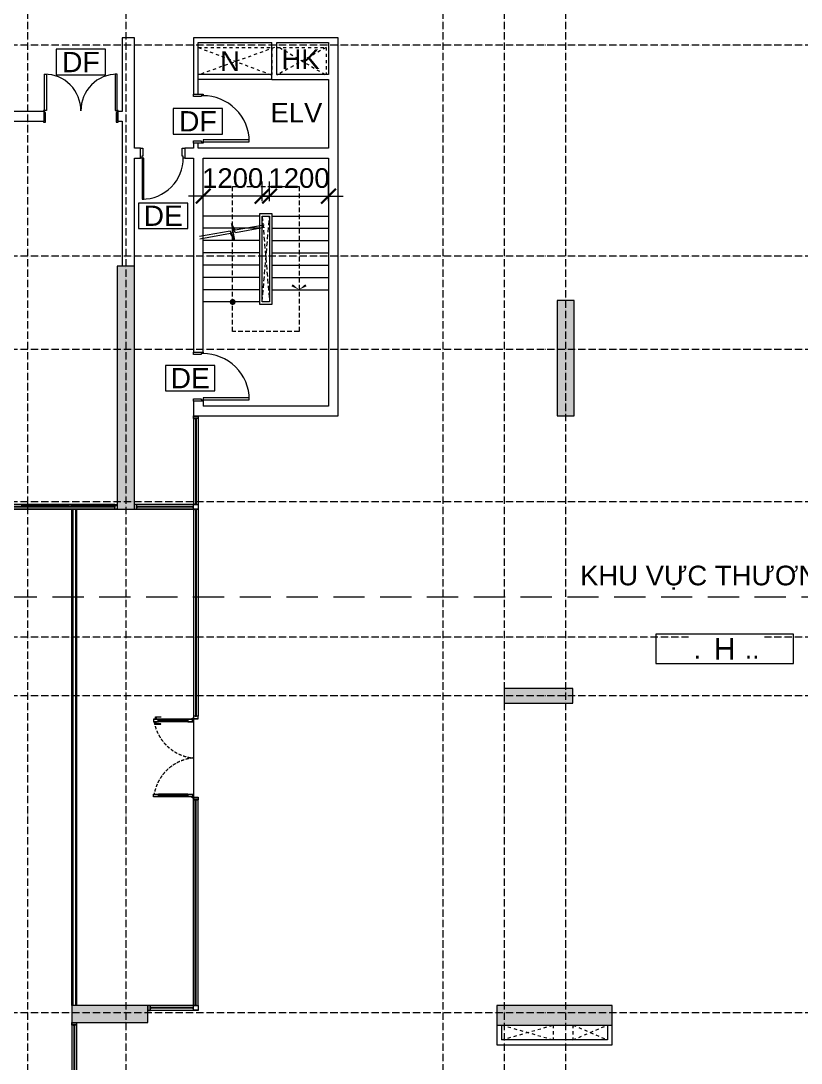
# Model space of a CAD drawing. Header units: millimetres. Extents: x -20211 to 105142, y -25405 to 48204.
# Drawn here: x -634 to 15244, y 10425 to 31643 of the extents above; entities that cross this region are included whole.
import ezdxf
from ezdxf.enums import TextEntityAlignment as Align

# ---------------------------------------------------------------- set-up
doc = ezdxf.new("R2010")
doc.units = ezdxf.units.MM
for name, pattern in [('Dash', [6.35, 3.175, -3.175]), ('Grid Line', [4.2, 3, -0.6, 0, -0.6]), ('HIDDEN2', [4.7625, 3.175, -1.5875]), ('HIDDENX2', [0.75, 0.5, -0.25])]:
    doc.linetypes.add(name, pattern=pattern)
doc.layers.get('Defpoints').update_dxf_attribs({"color": 230})
for name, color, linetype, lineweight in [('A-DETL-GENF-HDLN', 161, 'Dash', 5), ('CHU', 181, 'Continuous', 5), ('CUA', 31, 'Continuous', 9), ('DIM', 1, 'Continuous', 5), ('HATCH-1', 8, 'Continuous', 5), ('KI-HIEU-1', 151, 'Continuous', 9), ('KINH', 152, 'Continuous', 5), ('NET THAY 1', 41, 'Continuous', 5), ('NET-CAT', 3, 'Continuous', 15), ('NET-THAY', 2, 'Continuous', 9), ('NET-THAY-2', 55, 'Continuous', 13), ('TRUC', 225, 'Continuous', 5), ('X-COT HAM$0$LC.HA', 8, 'Continuous', 9), ('Y-GHI CHU PCCC$0$Z-CT1-GHI CHU TT$0$KI-HIEU', 6, 'Continuous', 13)]:
    doc.layers.add(name, color=color, linetype=linetype, lineweight=lineweight)
doc.styles.add('Arial', font='arial_0.ttf', dxfattribs={"height": 476.25})
doc.styles.add('Arial_3', font='arial_0.ttf', dxfattribs={"height": 400})
doc.styles.add('TA1', font='arial_0.ttf')
doc.styles.add('Y-GHI CHU PCCC$0$Arial', font='arial_0.ttf')
doc.dimstyles.new('D_200_KTx2', dxfattribs={"dimtxt": 400, "dimasz": 300, "dimexe": 300, "dimexo": 300, "dimgap": 160, "dimtad": 1, "dimdec": 0, "dimzin": 9, "dimtxsty": 'TA1', "dimblk": 'ARCHTICK', "dimcen": 1, "dimdle": 300, "dimclrd": 256, "dimclre": 256, "dimclrt": 7, "dimadec": 0, "dimazin": 0, "dimtfac": 1, "dimtdec": 0, "dimtix": 1, "dimtmove": 1, "dimatfit": 3, "dimldrblk": 'ARCHTICK', "dimfxl": 0, "dimtolj": 1, "dimtzin": 0, "dimlwd": -1, "dimlwe": -1, "dimarcsym": 0})

# ---------------------------------------------------------------- blocks, each defined once
blk = doc.blocks.new('CUA 2 CANH MO KHUNG NHOM - 1 - Type 1500-1271819-MẶT BẰNG TẦNG 2')
at = {"layer": 'CUA'}
for p, q in [((-638, 861), (-598, 861)), ((-638, 122), (-638, 861)), ((-598, 861), (-598, 122)), ((800, 861), (800, 122)), ((840, 861), (800, 861)), ((840, 122), (840, 861)), ((-598, 122), (-638, 122)), ((800, 122), (840, 122))]:
    blk.add_line(p, q, dxfattribs=at)
at = {"layer": 'CUA', "lineweight": 5}
for p, q in [((-639, 122), (-659, 122)), ((-659, 122), (-659, 102)), ((-659, 102), (-649, 102)), ((-649, 102), (-649, -98)), ((-639, 81), (-639, 122)), ((-619, 81), (-639, 81)), ((-619, -118), (-619, 81)), ((841, 81), (821, 81)), ((821, 81), (821, -118)), ((861, 122), (841, 122)), ((841, 122), (841, 81)), ((851, -98), (851, 102)), ((851, 102), (861, 102)), ((861, 102), (861, 122)), ((-649, -98), (-659, -98)), ((-659, -98), (-659, -118)), ((-659, -118), (-619, -118)), ((821, -118), (861, -118)), ((861, -98), (851, -98)), ((861, -118), (861, -98))]:
    blk.add_line(p, q, dxfattribs=at)
for centre, start, end in [((-638, 122), 359.5, 90), ((840, 122), 90, 180.5)]:
    blk.add_arc(centre, 738, start, end, dxfattribs=at)
blk = doc.blocks.new('System Panel - Glazed-V15-MẶT BẰNG TẦNG 2')
at = {"layer": 'KINH', "lineweight": 9}
for p, q in [((485, 6), (-460, 6)), ((485, -6), (485, 6)), ((-460, -6), (485, -6))]:
    blk.add_line(p, q, dxfattribs=at)
blk = doc.blocks.new('System Panel - Glazed-V10-MẶT BẰNG TẦNG 2')
at = {"layer": 'KINH', "lineweight": 9}
for p, q in [((485, 6), (-485, 6)), ((-485, 6), (-485, -6)), ((485, -6), (485, 6)), ((-485, -6), (485, -6))]:
    blk.add_line(p, q, dxfattribs=at)
blk = doc.blocks.new('*U86')
at = {"color": 7, "ltscale": 30, "true_color": 0xffffff, "insert": (520, 350), "char_height": 200, "attachment_point": 5, "bg_fill": 3, "box_fill_scale": 1.25, "bg_fill_color": 256, "bg_fill_true_color": 13158600, "bg_fill_transparency": 0}
blk.add_mtext('\\A1;.      ..', dxfattribs=at)
blk.add_lwpolyline([(-200, 200), (1200, 200), (1200, 500), (-200, 500)], close=True)
at = {"color": 7, "style": 'Arial'}
blk.add_attdef('±0.000', text='', height=220, dxfattribs=at).set_placement((500, 350), align=Align.MIDDLE)
blk = doc.blocks.new('_ARCHTICK')
at = {"color": 0, "linetype": 'ByBlock', "const_width": 0.15}
blk.add_lwpolyline([(-0.5, -0.5), (0.5, 0.5)], dxfattribs=at)
blk = doc.blocks.new('*D91')
at = {"layer": 'Defpoints', "color": 0, "transparency": 16777216}
for p in [(3076, 28075), (3076, 27670), (4276, 27670)]:
    blk.add_point(p, dxfattribs=at)
at = {"layer": 'DIM', "transparency": 16777216}
for p, q in [((3076, 27970), (3076, 28375)), ((4276, 27970), (4276, 28375)), ((3076, 28075), (2776, 28075)), ((4276, 28075), (3076, 28075)), ((4276, 28075), (4576, 28075))]:
    blk.add_line(p, q, dxfattribs=at)
at = {"layer": 'DIM', "transparency": 16777216, "xscale": 300, "yscale": 300, "zscale": 300}
blk.add_blockref('_ARCHTICK', (3076, 28075), dxfattribs=at)
at = {"layer": 'DIM', "transparency": 16777216, "xscale": 300, "yscale": 300, "zscale": 300, "rotation": 180}
blk.add_blockref('_ARCHTICK', (4276, 28075), dxfattribs=at)
at = {"layer": 'DIM', "color": 7, "transparency": 16777216, "insert": (3676, 28440), "char_height": 400, "attachment_point": 5, "style": 'TA1'}
blk.add_mtext('\\A1;1200', dxfattribs=at)
blk = doc.blocks.new('*D92')
at = {"layer": 'Defpoints', "color": 0, "transparency": 16777216}
for p in [(5626, 28075), (4426, 27670), (5626, 27670)]:
    blk.add_point(p, dxfattribs=at)
at = {"layer": 'DIM', "transparency": 16777216}
for p, q in [((4426, 27970), (4426, 28375)), ((5626, 27970), (5626, 28375)), ((4426, 28075), (4126, 28075)), ((4426, 28075), (5626, 28075)), ((5626, 28075), (5926, 28075))]:
    blk.add_line(p, q, dxfattribs=at)
at = {"layer": 'DIM', "transparency": 16777216, "xscale": 300, "yscale": 300, "zscale": 300}
blk.add_blockref('_ARCHTICK', (4426, 28075), dxfattribs=at)
at = {"layer": 'DIM', "transparency": 16777216, "xscale": 300, "yscale": 300, "zscale": 300, "rotation": 180}
blk.add_blockref('_ARCHTICK', (5626, 28075), dxfattribs=at)
at = {"layer": 'DIM', "color": 7, "transparency": 16777216, "insert": (5026, 28440), "char_height": 400, "attachment_point": 5, "style": 'TA1'}
blk.add_mtext('\\A1;1200', dxfattribs=at)
blk = doc.blocks.new('CUA 1 CANH MO - 2 - Type 1-1152486-MẶT BẰNG TẦNG 2')
at = {"layer": 'CUA', "lineweight": 5}
for p, q in [((-349, -102), (-349, 98)), ((-349, 98), (-299, 98)), ((-299, 98), (-299, -61)), ((501, 98), (551, 98)), ((501, -61), (501, 98)), ((551, 98), (551, -102)), ((-319, -102), (-349, -102)), ((-319, -61), (-319, -102)), ((-299, -61), (-319, -61)), ((521, -61), (501, -61)), ((521, -102), (521, -61)), ((551, -102), (521, -102))]:
    blk.add_line(p, q, dxfattribs=at)
at = {"layer": 'CUA'}
for p, q in [((-278, -102), (-318, -102)), ((-318, -102), (-318, -940)), ((-278, -940), (-278, -102)), ((-318, -940), (-278, -940))]:
    blk.add_line(p, q, dxfattribs=at)
at = {"layer": 'CUA', "lineweight": 5}
blk.add_arc((-318, -102), 838, 270, 0.5, dxfattribs=at)
blk = doc.blocks.new('CUA 1 CANH MO - 2 - Type 1000-1152409-MẶT BẰNG TẦNG 2')
at = {"layer": 'CUA', "lineweight": 5}
for p, q in [((-399, -102), (-399, 98)), ((-399, 98), (-349, 98)), ((-349, 98), (-349, -61)), ((551, 98), (601, 98)), ((551, -61), (551, 98)), ((601, 98), (601, -102)), ((-369, -102), (-399, -102)), ((-369, -61), (-369, -102)), ((-349, -61), (-369, -61)), ((571, -61), (551, -61)), ((571, -102), (571, -61)), ((601, -102), (571, -102))]:
    blk.add_line(p, q, dxfattribs=at)
at = {"layer": 'CUA'}
for p, q in [((-328, -102), (-368, -102)), ((-368, -102), (-368, -1040)), ((-328, -1040), (-328, -102)), ((-368, -1040), (-328, -1040))]:
    blk.add_line(p, q, dxfattribs=at)
at = {"layer": 'CUA', "lineweight": 5}
blk.add_arc((-368, -102), 938, 270, 0.5, dxfattribs=at)
blk = doc.blocks.new('*U88')
for points in [[(-648, 50), (-50, 50), (0, -100), (0, 200), (50, 50), (685, 50)], [(-648, 0), (-50, 0), (0, -150), (0, 150), (50, 0), (685, 0)]]:
    blk.add_lwpolyline(points)
blk = doc.blocks.new('ALC1807-ASCENT PLAZA-KET CAU_rvt-1-MẶT BẰNG TẦNG 1')
at = {"layer": 'X-COT HAM$0$LC.HA'}
h = blk.add_hatch(color=256, dxfattribs=at)
h.dxf.hatch_style = 1
h.paths.add_polyline_path([(1326, 21700), (1676, 21700), (1676, 26650), (1326, 26650)])
h = blk.add_hatch(color=256, dxfattribs=at)
h.dxf.hatch_style = 1
h.paths.add_polyline_path([(10626, 25950), (10276, 25950), (10276, 23600), (10626, 23600)])
h = blk.add_hatch(color=256, dxfattribs=at)
h.dxf.hatch_style = 1
h.paths.add_polyline_path([(10601, 17750), (10601, 18050), (9201, 18050), (9201, 17750)])
h = blk.add_hatch(color=256, dxfattribs=at)
h.dxf.hatch_style = 1
h.paths.add_polyline_path([(1951, 11250), (1951, 11600), (401, 11600), (401, 11250)])
h = blk.add_hatch(color=256, dxfattribs=at)
h.dxf.hatch_style = 1
h.paths.add_polyline_path([(9051, 11600), (9051, 11200), (11401, 11200), (11401, 11600)])
at = {"ltscale": 1000}
for points in [[(1326, 21700), (1676, 21700), (1676, 26650), (1326, 26650)], [(10601, 17750), (10601, 18050), (9201, 18050), (9201, 17750)], [(1951, 11250), (1951, 11600), (401, 11600), (401, 11250)], [(9051, 11600), (9051, 11200), (11401, 11200), (11401, 11600)]]:
    blk.add_lwpolyline(points, close=True, dxfattribs=at)
at = {"ltscale": 1000, "elevation": 0}
blk.add_lwpolyline([(10626, 25950), (10276, 25950), (10276, 23600), (10626, 23600)], close=True, dxfattribs=at)
blk = doc.blocks.new('*U152')
for p, q in [((4700, 100, 0), (50, 100, 0)), ((4700, 0, 0), (50, 0, 0)), ((4687, 58, 0), (63, 58, 0)), ((4687, 42, 0), (63, 42, 0))]:
    blk.add_line(p, q)
at = {"ltscale": 100}
for p, q in [((50, 61, 0), (50, 39, 0)), ((50, 61, 0), (50, 39, 0)), ((4700, 61, 0), (4700, 39, 0)), ((4700, 61, 0), (4700, 39, 0))]:
    blk.add_line(p, q, dxfattribs=at)
at = {"color": 1, "lineweight": 0, "ltscale": 10}
blk.add_line((57, 50, 0), (4693, 50, 0), dxfattribs=at)
at = {"ltscale": 25, "elevation": 0}
for points in [[(0, 0), (50, 0), (50, 100), (0, 100)], [(2, 2), (48, 2), (48, 98), (2, 98)]]:
    blk.add_lwpolyline(points, close=True, dxfattribs=at)
at = {"elevation": 0}
for points in [[(50, 39), (50, 61), (63, 61, -0.414214), (63, 60), (63, 57, -0.414214), (63, 56, -0.414214), (62, 57), (62, 59, 0.414214), (62, 60), (52, 60, 0.414214), (51, 59), (51, 40, 0.414214), (52, 40), (62, 40, 0.414214), (62, 40), (62, 43, -0.414214), (63, 43, -0.414214), (63, 43), (63, 39, -0.414214), (63, 39), (50, 39)], [(4700, 39), (4700, 61), (4688, 61, 0.414214), (4687, 60), (4687, 57, 0.414214), (4688, 56, 0.414214), (4688, 57), (4688, 59, -0.414214), (4689, 60), (4699, 60, -0.414214), (4699, 59), (4699, 40, -0.414214), (4699, 40), (4689, 40, -0.414214), (4688, 40), (4688, 43, 0.414214), (4688, 43, 0.414214), (4687, 43), (4687, 39, 0.414214), (4688, 39), (4700, 39)]]:
    blk.add_lwpolyline(points, format="xyb", dxfattribs=at)
for points in [[(50, 40), (50, 59)], [(50, 40), (50, 59)], [(4700, 40), (4700, 59)], [(4700, 40), (4700, 59)]]:
    blk.add_lwpolyline(points, dxfattribs=at)
for points in [[(57, 52, 0.110226), (57, 52), (57, 48, 0.110226), (57, 48, 0.547587), (60, 47, -0.371535), (61, 47, 0.207699), (65, 47, -0.626616), (65, 47, -0.088099), (63, 42), (63, 44), (60, 44), (60, 43), (56, 46, -0.26277), (55, 47), (55, 50), (55, 53, -0.26277), (56, 54), (60, 57), (60, 56), (63, 56), (63, 58, -0.088099), (65, 53, -0.626616), (65, 53, 0.207699), (61, 53, -0.371535), (60, 53, 0.547587)], [(4693, 52, -0.110226), (4693, 52), (4693, 48, -0.110226), (4693, 48, -0.547587), (4690, 47, 0.371535), (4689, 47, -0.207699), (4685, 47, 0.626616), (4685, 47, 0.088099), (4687, 42), (4687, 44), (4690, 44), (4690, 43), (4694, 46, 0.26277), (4695, 47), (4695, 50), (4695, 53, 0.26277), (4694, 54), (4690, 57), (4690, 56), (4687, 56), (4687, 58, 0.088099), (4685, 53, 0.626616), (4685, 53, -0.207699), (4689, 53, 0.371535), (4690, 53, -0.547587)]]:
    blk.add_lwpolyline(points, format="xyb", close=True)
for points in [[(57, 47), (57, 52), (4693, 52), (4693, 47)], [(4750, 100), (4750, 0), (4700, 0), (4700, 100)], [(4748, 98), (4748, 2), (4702, 2), (4702, 98)]]:
    blk.add_lwpolyline(points, close=True)
blk = doc.blocks.new('*U146')
for p, q in [((925, 100, 0), (50, 100, 0)), ((925, 0, 0), (50, 0, 0)), ((912, 58, 0), (63, 58, 0)), ((912, 42, 0), (63, 42, 0))]:
    blk.add_line(p, q)
at = {"ltscale": 100}
for p, q in [((50, 61, 0), (50, 39, 0)), ((50, 61, 0), (50, 39, 0)), ((925, 61, 0), (925, 39, 0)), ((925, 61, 0), (925, 39, 0))]:
    blk.add_line(p, q, dxfattribs=at)
at = {"color": 1, "lineweight": 0, "ltscale": 10}
blk.add_line((57, 50, 0), (918, 50, 0), dxfattribs=at)
at = {"ltscale": 25, "elevation": 0}
for points in [[(0, 0), (50, 0), (50, 100), (0, 100)], [(2, 2), (48, 2), (48, 98), (2, 98)]]:
    blk.add_lwpolyline(points, close=True, dxfattribs=at)
at = {"elevation": 0}
for points in [[(50, 39), (50, 61), (63, 61, -0.414214), (63, 60), (63, 57, -0.414214), (63, 56, -0.414214), (62, 57), (62, 59, 0.414214), (62, 60), (52, 60, 0.414214), (51, 59), (51, 40, 0.414214), (52, 40), (62, 40, 0.414214), (62, 40), (62, 43, -0.414214), (63, 43, -0.414214), (63, 43), (63, 39, -0.414214), (63, 39), (50, 39)], [(925, 39), (925, 61), (913, 61, 0.414214), (912, 60), (912, 57, 0.414214), (913, 56, 0.414214), (913, 57), (913, 59, -0.414214), (914, 60), (924, 60, -0.414214), (924, 59), (924, 40, -0.414214), (924, 40), (914, 40, -0.414214), (913, 40), (913, 43, 0.414214), (913, 43, 0.414214), (912, 43), (912, 39, 0.414214), (913, 39), (925, 39)]]:
    blk.add_lwpolyline(points, format="xyb", dxfattribs=at)
for points in [[(50, 40), (50, 59)], [(50, 40), (50, 59)], [(925, 40), (925, 59)], [(925, 40), (925, 59)]]:
    blk.add_lwpolyline(points, dxfattribs=at)
for points in [[(57, 52, 0.110226), (57, 52), (57, 48, 0.110226), (57, 48, 0.547587), (60, 47, -0.371535), (61, 47, 0.207699), (65, 47, -0.626616), (65, 47, -0.088099), (63, 42), (63, 44), (60, 44), (60, 43), (56, 46, -0.26277), (55, 47), (55, 50), (55, 53, -0.26277), (56, 54), (60, 57), (60, 56), (63, 56), (63, 58, -0.088099), (65, 53, -0.626616), (65, 53, 0.207699), (61, 53, -0.371535), (60, 53, 0.547587)], [(918, 52, -0.110226), (918, 52), (918, 48, -0.110226), (918, 48, -0.547587), (915, 47, 0.371535), (914, 47, -0.207699), (910, 47, 0.626616), (910, 47, 0.088099), (912, 42), (912, 44), (915, 44), (915, 43), (919, 46, 0.26277), (920, 47), (920, 50), (920, 53, 0.26277), (919, 54), (915, 57), (915, 56), (912, 56), (912, 58, 0.088099), (910, 53, 0.626616), (910, 53, -0.207699), (914, 53, 0.371535), (915, 53, -0.547587)]]:
    blk.add_lwpolyline(points, format="xyb", close=True)
for points in [[(57, 47), (57, 52), (918, 52), (918, 47)], [(975, 100), (975, 0), (925, 0), (925, 100)], [(973, 98), (973, 2), (927, 2), (927, 98)]]:
    blk.add_lwpolyline(points, close=True)
blk = doc.blocks.new('*U148')
for p, q in [((-788, 112), (-788, 712)), ((-771, 699, 0), (-771, 126, 0)), ((-754, 699, 0), (-754, 126, 0)), ((-738, 112), (-738, 712)), ((737, 112), (737, 712)), ((754, 699, 0), (754, 126, 0)), ((771, 699, 0), (771, 126, 0)), ((788, 112), (788, 712)), ((-5037, 0, 0), (-850, 0, 0)), ((5062, 0, 0), (850, 0, 0)), ((-5037, -100, 0), (-850, -100, 0)), ((-5024, -42, 0), (-863, -42, 0)), ((-5024, -58, 0), (-863, -58, 0)), ((5062, -100, 0), (850, -100, 0)), ((5049, -42, 0), (863, -42, 0)), ((5049, -58, 0), (863, -58, 0))]:
    blk.add_line(p, q)
at = {"color": 1}
for p, q in [((-763, 119, 0), (-763, 706, 0)), ((762, 119, 0), (762, 706, 0)), ((-857, -50, 0), (-5031, -50, 0)), ((857, -50, 0), (5056, -50, 0))]:
    blk.add_line(p, q, dxfattribs=at)
at = {"ltscale": 100}
for p, q in [((-5037, -61, 0), (-5037, -39, 0)), ((-5037, -61, 0), (-5037, -39, 0)), ((-850, -61, 0), (-850, -39, 0)), ((-850, -61, 0), (-850, -39, 0)), ((850, -61, 0), (850, -39, 0)), ((850, -61, 0), (850, -39, 0)), ((5062, -61, 0), (5062, -39, 0)), ((5062, -61, 0), (5062, -39, 0))]:
    blk.add_line(p, q, dxfattribs=at)
for points in [[(-738, 712), (-788, 712), (-788, 812), (-738, 812)], [(-740, 714), (-786, 714), (-786, 810), (-740, 810)], [(737, 712), (788, 712), (788, 812), (737, 812)], [(740, 714), (786, 714), (786, 810), (740, 810)], [(-5087, -100), (-5087, 0), (-5037, 0), (-5037, -100)], [(-850, 0), (-800, 0), (-800, -100), (-850, -100)], [(-738, 12), (-788, 12), (-788, 112), (-738, 112)], [(-740, 14), (-786, 14), (-786, 110), (-740, 110)], [(737, 12), (788, 12), (788, 112), (737, 112)], [(740, 14), (786, 14), (786, 110), (740, 110)], [(850, 0), (800, 0), (800, -100), (850, -100)], [(5112, -100), (5112, 0), (5062, 0), (5062, -100)], [(-5085, -98), (-5085, -2), (-5039, -2), (-5039, -98)], [(-848, -2), (-802, -2), (-802, -98), (-848, -98)], [(848, -2), (802, -2), (802, -98), (848, -98)], [(5110, -98), (5110, -2), (5064, -2), (5064, -98)]]:
    blk.add_lwpolyline(points, close=True)
at = {"elevation": 0}
for points in [[(-752, 712), (-774, 712), (-774, 700, 0.414214), (-773, 699), (-770, 699, 0.414214), (-769, 700, 0.414214), (-770, 700), (-772, 700, -0.414214), (-773, 701), (-773, 711, -0.414214), (-772, 711), (-753, 711, -0.414214), (-753, 711), (-753, 701, -0.414214), (-753, 700), (-756, 700, 0.414214), (-756, 700, 0.414214), (-756, 699), (-752, 699, 0.414214), (-752, 700), (-752, 712)], [(752, 712), (774, 712), (774, 700, -0.414214), (773, 699), (770, 699, -0.414214), (769, 700, -0.414214), (770, 700), (772, 700, 0.414214), (772, 701), (772, 711, 0.414214), (772, 711), (753, 711, 0.414214), (752, 711), (752, 701, 0.414214), (753, 700), (756, 700, -0.414214), (756, 700, -0.414214), (756, 699), (752, 699, -0.414214), (752, 700), (752, 712)], [(-5037, -39), (-5037, -61), (-5025, -61, 0.414214), (-5024, -61), (-5024, -57, 0.414214), (-5025, -57, 0.414214), (-5025, -57), (-5025, -60, -0.414214), (-5026, -60), (-5036, -60, -0.414214), (-5036, -60), (-5036, -41, -0.414214), (-5036, -40), (-5026, -40, -0.414214), (-5025, -41), (-5025, -43, 0.414214), (-5025, -44, 0.414214), (-5024, -43), (-5024, -40, 0.414214), (-5025, -39), (-5037, -39)], [(-850, -39), (-850, -61), (-863, -61, -0.414214), (-863, -61), (-863, -57, -0.414214), (-863, -57, -0.414214), (-862, -57), (-862, -60, 0.414214), (-862, -60), (-852, -60, 0.414214), (-851, -60), (-851, -41, 0.414214), (-852, -40), (-862, -40, 0.414214), (-862, -41), (-862, -43, -0.414214), (-863, -44, -0.414214), (-863, -43), (-863, -40, -0.414214), (-863, -39), (-850, -39)], [(850, -39), (850, -61), (863, -61, 0.414214), (863, -61), (863, -57, 0.414214), (863, -57, 0.414214), (862, -57), (862, -60, -0.414214), (862, -60), (852, -60, -0.414214), (851, -60), (851, -41, -0.414214), (852, -40), (862, -40, -0.414214), (862, -41), (862, -43, 0.414214), (863, -44, 0.414214), (863, -43), (863, -40, 0.414214), (863, -39), (850, -39)], [(5062, -39), (5062, -61), (5050, -61, -0.414214), (5049, -61), (5049, -57, -0.414214), (5050, -57, -0.414214), (5050, -57), (5050, -60, 0.414214), (5051, -60), (5061, -60, 0.414214), (5061, -60), (5061, -41, 0.414214), (5061, -40), (5051, -40, 0.414214), (5050, -41), (5050, -43, -0.414214), (5050, -44, -0.414214), (5049, -43), (5049, -40, -0.414214), (5050, -39), (5062, -39)]]:
    blk.add_lwpolyline(points, format="xyb", dxfattribs=at)
at = {"color": 8, "lineweight": 5, "elevation": 0}
for points in [[(-765, 706, -0.110226), (-765, 706), (-760, 706, -0.110226), (-760, 706, -0.547587), (-760, 702, 0.371535), (-760, 702, -0.207699), (-760, 698, 0.626616), (-760, 697, 0.088099), (-754, 699), (-757, 699), (-757, 702), (-755, 702), (-759, 707, 0.26277), (-759, 707), (-763, 707), (-766, 707, 0.26277), (-766, 707), (-770, 702), (-768, 702), (-768, 699), (-771, 699, 0.088099), (-765, 697, 0.626616), (-765, 698, -0.207699), (-765, 702, 0.371535), (-765, 702, -0.547587)], [(765, 706, 0.110226), (765, 706), (760, 706, 0.110226), (760, 706, 0.547587), (760, 702, -0.371535), (760, 702, 0.207699), (760, 698, -0.626616), (760, 697, -0.088099), (754, 699), (757, 699), (757, 702), (755, 702), (759, 707, -0.26277), (759, 707), (762, 707), (766, 707, -0.26277), (766, 707), (770, 702), (768, 702), (768, 699), (771, 699, -0.088099), (765, 697, -0.626616), (765, 698, 0.207699), (765, 702, -0.371535), (765, 702, 0.547587)], [(-765, 119, 0.110226), (-765, 119), (-760, 119, 0.110226), (-760, 119, 0.547587), (-760, 123, -0.371535), (-760, 123, 0.207699), (-760, 127, -0.626616), (-760, 128, -0.088099), (-754, 126), (-757, 126), (-757, 123), (-755, 123), (-759, 118, -0.26277), (-759, 118), (-763, 118), (-766, 118, -0.26277), (-766, 118), (-770, 123), (-768, 123), (-768, 126), (-771, 126, -0.088099), (-765, 128, -0.626616), (-765, 127, 0.207699), (-765, 123, -0.371535), (-765, 123, 0.547587)], [(765, 119, -0.110226), (765, 119), (760, 119, -0.110226), (760, 119, -0.547587), (760, 123, 0.371535), (760, 123, -0.207699), (760, 127, 0.626616), (760, 128, 0.088099), (754, 126), (757, 126), (757, 123), (755, 123), (759, 118, 0.26277), (759, 118), (762, 118), (766, 118, 0.26277), (766, 118), (770, 123), (768, 123), (768, 126), (771, 126, 0.088099), (765, 128, 0.626616), (765, 127, -0.207699), (765, 123, 0.371535), (765, 123, -0.547587)]]:
    blk.add_lwpolyline(points, format="xyb", close=True, dxfattribs=at)
at = {"color": 1, "elevation": 0}
for points in [[(-760, 119), (-765, 119), (-765, 706), (-760, 706)], [(760, 119), (765, 119), (765, 706), (760, 706)]]:
    blk.add_lwpolyline(points, close=True, dxfattribs=at)
for points in [[(687, 662), (697, 662), (697, 757), (728, 757, -0.063254), (727, 760), (727, 765, -0.063254), (728, 767), (687, 767), (687, 757)], [(737, 775), (737, 750, -0.414214), (727, 760), (727, 765, -0.414214)], [(788, 775), (788, 750, 0.414214), (798, 760), (798, 765, 0.414214)], [(838, 662), (828, 662), (828, 757), (797, 757, 0.063254), (798, 760), (798, 765, 0.063254), (797, 767), (838, 767), (838, 757)]]:
    blk.add_lwpolyline(points, format="xyb", close=True)
for points in [[(-752, 112), (-774, 112), (-774, 125, -0.414214), (-773, 126), (-770, 126, -0.414214), (-769, 125, -0.414214), (-770, 124), (-772, 124, 0.414214), (-773, 124), (-773, 114, 0.414214), (-772, 114), (-753, 114, 0.414214), (-753, 114), (-753, 124, 0.414214), (-753, 124), (-756, 124, -0.414214), (-756, 125, -0.414214), (-756, 126), (-752, 126, -0.414214), (-752, 125), (-752, 112)], [(752, 112), (774, 112), (774, 125, 0.414214), (773, 126), (770, 126, 0.414214), (769, 125, 0.414214), (770, 124), (772, 124, -0.414214), (772, 124), (772, 114, -0.414214), (772, 114), (753, 114, -0.414214), (752, 114), (752, 124, -0.414214), (753, 124), (756, 124, 0.414214), (756, 125, 0.414214), (756, 126), (752, 126, 0.414214), (752, 125), (752, 112)]]:
    blk.add_lwpolyline(points, format="xyb")
at = {"elevation": 0}
for points in [[(-5037, -41), (-5037, -60)], [(-5037, -41), (-5037, -60)], [(-850, -41), (-850, -60)], [(-850, -41), (-850, -60)], [(850, -41), (850, -60)], [(850, -41), (850, -60)], [(5062, -41), (5062, -60)], [(5062, -41), (5062, -60)]]:
    blk.add_lwpolyline(points, dxfattribs=at)
at = {"color": 8, "lineweight": 5}
for points in [[(-5031, -52, -0.110226), (-5031, -52), (-5031, -48, -0.110226), (-5031, -48, -0.547587), (-5027, -47, 0.371535), (-5027, -47, -0.207699), (-5023, -47, 0.626616), (-5022, -47, 0.088099), (-5024, -42), (-5024, -44), (-5027, -44), (-5027, -43), (-5032, -46, 0.26277), (-5032, -47), (-5032, -50), (-5032, -53, 0.26277), (-5032, -54), (-5027, -57), (-5027, -56), (-5024, -56), (-5024, -58, 0.088099), (-5022, -53, 0.626616), (-5023, -53, -0.207699), (-5027, -53, 0.371535), (-5027, -53, -0.547587)], [(-857, -52, 0.110226), (-857, -52), (-857, -48, 0.110226), (-857, -48, 0.547587), (-860, -47, -0.371535), (-861, -47, 0.207699), (-865, -47, -0.626616), (-865, -47, -0.088099), (-863, -42), (-863, -44), (-860, -44), (-860, -43), (-856, -46, -0.26277), (-855, -47), (-855, -50), (-855, -53, -0.26277), (-856, -54), (-860, -57), (-860, -56), (-863, -56), (-863, -58, -0.088099), (-865, -53, -0.626616), (-865, -53, 0.207699), (-861, -53, -0.371535), (-860, -53, 0.547587)], [(857, -52, -0.110226), (857, -52), (857, -48, -0.110226), (857, -48, -0.547587), (860, -47, 0.371535), (861, -47, -0.207699), (865, -47, 0.626616), (865, -47, 0.088099), (863, -42), (863, -44), (860, -44), (860, -43), (856, -46, 0.26277), (855, -47), (855, -50), (855, -53, 0.26277), (856, -54), (860, -57), (860, -56), (863, -56), (863, -58, 0.088099), (865, -53, 0.626616), (865, -53, -0.207699), (861, -53, 0.371535), (860, -53, -0.547587)], [(5056, -52, 0.110226), (5056, -52), (5056, -48, 0.110226), (5056, -48, 0.547587), (5052, -47, -0.371535), (5052, -47, 0.207699), (5048, -47, -0.626616), (5047, -47, -0.088099), (5049, -42), (5049, -44), (5052, -44), (5052, -43), (5057, -46, -0.26277), (5057, -47), (5057, -50), (5057, -53, -0.26277), (5057, -54), (5052, -57), (5052, -56), (5049, -56), (5049, -58, -0.088099), (5047, -53, -0.626616), (5048, -53, 0.207699), (5052, -53, -0.371535), (5052, -53, 0.547587)]]:
    blk.add_lwpolyline(points, format="xyb", close=True, dxfattribs=at)
at = {"color": 1}
for points in [[(-857, -48), (-857, -53), (-5031, -53), (-5031, -48)], [(857, -48), (857, -53), (5056, -53), (5056, -48)]]:
    blk.add_lwpolyline(points, close=True, dxfattribs=at)
for centre, radius in [((-800, 12), 12.5), ((-800, 12), 10.5), ((800, 12), 12.5), ((800, 12), 10.5)]:
    blk.add_circle(centre, radius)
at = {"color": 8, "linetype": 'HIDDEN2', "lineweight": 5, "ltscale": 20}
for centre, start, end in [((-893, -86), 5.5004, 79.9944), ((893, -86), 100.0056, 174.4996)]:
    blk.add_arc(centre, 898, start, end, dxfattribs=at)
blk = doc.blocks.new('*U149')
for p, q in [((1200, 100, 0), (50, 100, 0)), ((1200, 0, 0), (50, 0, 0)), ((1187, 58, 0), (63, 58, 0)), ((1187, 42, 0), (63, 42, 0))]:
    blk.add_line(p, q)
at = {"ltscale": 100}
for p, q in [((50, 61, 0), (50, 39, 0)), ((50, 61, 0), (50, 39, 0)), ((1200, 61, 0), (1200, 39, 0)), ((1200, 61, 0), (1200, 39, 0))]:
    blk.add_line(p, q, dxfattribs=at)
at = {"color": 1, "lineweight": 0, "ltscale": 10}
blk.add_line((57, 50, 0), (1193, 50, 0), dxfattribs=at)
at = {"ltscale": 25, "elevation": 0}
for points in [[(0, 0), (50, 0), (50, 100), (0, 100)], [(2, 2), (48, 2), (48, 98), (2, 98)]]:
    blk.add_lwpolyline(points, close=True, dxfattribs=at)
at = {"elevation": 0}
for points in [[(50, 39), (50, 61), (63, 61, -0.414214), (63, 60), (63, 57, -0.414214), (63, 56, -0.414214), (62, 57), (62, 59, 0.414214), (62, 60), (52, 60, 0.414214), (51, 59), (51, 40, 0.414214), (52, 40), (62, 40, 0.414214), (62, 40), (62, 43, -0.414214), (63, 43, -0.414214), (63, 43), (63, 39, -0.414214), (63, 39), (50, 39)], [(1200, 39), (1200, 61), (1188, 61, 0.414214), (1187, 60), (1187, 57, 0.414214), (1188, 56, 0.414214), (1188, 57), (1188, 59, -0.414214), (1189, 60), (1199, 60, -0.414214), (1199, 59), (1199, 40, -0.414214), (1199, 40), (1189, 40, -0.414214), (1188, 40), (1188, 43, 0.414214), (1188, 43, 0.414214), (1187, 43), (1187, 39, 0.414214), (1188, 39), (1200, 39)]]:
    blk.add_lwpolyline(points, format="xyb", dxfattribs=at)
for points in [[(50, 40), (50, 59)], [(50, 40), (50, 59)], [(1200, 40), (1200, 59)], [(1200, 40), (1200, 59)]]:
    blk.add_lwpolyline(points, dxfattribs=at)
for points in [[(57, 52, 0.110226), (57, 52), (57, 48, 0.110226), (57, 48, 0.547587), (60, 47, -0.371535), (61, 47, 0.207699), (65, 47, -0.626616), (65, 47, -0.088099), (63, 42), (63, 44), (60, 44), (60, 43), (56, 46, -0.26277), (55, 47), (55, 50), (55, 53, -0.26277), (56, 54), (60, 57), (60, 56), (63, 56), (63, 58, -0.088099), (65, 53, -0.626616), (65, 53, 0.207699), (61, 53, -0.371535), (60, 53, 0.547587)], [(1193, 52, -0.110226), (1193, 52), (1193, 48, -0.110226), (1193, 48, -0.547587), (1190, 47, 0.371535), (1189, 47, -0.207699), (1185, 47, 0.626616), (1185, 47, 0.088099), (1187, 42), (1187, 44), (1190, 44), (1190, 43), (1194, 46, 0.26277), (1195, 47), (1195, 50), (1195, 53, 0.26277), (1194, 54), (1190, 57), (1190, 56), (1187, 56), (1187, 58, 0.088099), (1185, 53, 0.626616), (1185, 53, -0.207699), (1189, 53, 0.371535), (1190, 53, -0.547587)]]:
    blk.add_lwpolyline(points, format="xyb", close=True)
for points in [[(57, 47), (57, 52), (1193, 52), (1193, 47)], [(1250, 100), (1250, 0), (1200, 0), (1200, 100)], [(1248, 98), (1248, 2), (1202, 2), (1202, 98)]]:
    blk.add_lwpolyline(points, close=True)
blk = doc.blocks.new('*U150')
for p, q in [((5125, 100, 0), (50, 100, 0)), ((5125, 0, 0), (50, 0, 0)), ((5112, 58, 0), (63, 58, 0)), ((5112, 42, 0), (63, 42, 0))]:
    blk.add_line(p, q)
at = {"ltscale": 100}
for p, q in [((50, 61, 0), (50, 39, 0)), ((50, 61, 0), (50, 39, 0)), ((5125, 61, 0), (5125, 39, 0)), ((5125, 61, 0), (5125, 39, 0))]:
    blk.add_line(p, q, dxfattribs=at)
at = {"color": 1, "lineweight": 0, "ltscale": 10}
blk.add_line((57, 50, 0), (5118, 50, 0), dxfattribs=at)
at = {"ltscale": 25, "elevation": 0}
for points in [[(0, 0), (50, 0), (50, 100), (0, 100)], [(2, 2), (48, 2), (48, 98), (2, 98)]]:
    blk.add_lwpolyline(points, close=True, dxfattribs=at)
at = {"elevation": 0}
for points in [[(50, 39), (50, 61), (63, 61, -0.414214), (63, 60), (63, 57, -0.414214), (63, 56, -0.414214), (62, 57), (62, 59, 0.414214), (62, 60), (52, 60, 0.414214), (51, 59), (51, 40, 0.414214), (52, 40), (62, 40, 0.414214), (62, 40), (62, 43, -0.414214), (63, 43, -0.414214), (63, 43), (63, 39, -0.414214), (63, 39), (50, 39)], [(5125, 39), (5125, 61), (5112, 61, 0.414214), (5112, 60), (5112, 57, 0.414214), (5112, 56, 0.414214), (5113, 57), (5113, 59, -0.414214), (5113, 60), (5123, 60, -0.414214), (5124, 59), (5124, 40, -0.414214), (5123, 40), (5113, 40, -0.414214), (5113, 40), (5113, 43, 0.414214), (5112, 43, 0.414214), (5112, 43), (5112, 39, 0.414214), (5112, 39), (5125, 39)]]:
    blk.add_lwpolyline(points, format="xyb", dxfattribs=at)
for points in [[(50, 40), (50, 59)], [(50, 40), (50, 59)], [(5125, 40), (5125, 59)], [(5125, 40), (5125, 59)]]:
    blk.add_lwpolyline(points, dxfattribs=at)
for points in [[(57, 52, 0.110226), (57, 52), (57, 48, 0.110226), (57, 48, 0.547587), (60, 47, -0.371535), (61, 47, 0.207699), (65, 47, -0.626616), (65, 47, -0.088099), (63, 42), (63, 44), (60, 44), (60, 43), (56, 46, -0.26277), (55, 47), (55, 50), (55, 53, -0.26277), (56, 54), (60, 57), (60, 56), (63, 56), (63, 58, -0.088099), (65, 53, -0.626616), (65, 53, 0.207699), (61, 53, -0.371535), (60, 53, 0.547587)], [(5118, 52, -0.110226), (5118, 52), (5118, 48, -0.110226), (5118, 48, -0.547587), (5115, 47, 0.371535), (5114, 47, -0.207699), (5110, 47, 0.626616), (5110, 47, 0.088099), (5112, 42), (5112, 44), (5115, 44), (5115, 43), (5119, 46, 0.26277), (5120, 47), (5120, 50), (5120, 53, 0.26277), (5119, 54), (5115, 57), (5115, 56), (5112, 56), (5112, 58, 0.088099), (5110, 53, 0.626616), (5110, 53, -0.207699), (5114, 53, 0.371535), (5115, 53, -0.547587)]]:
    blk.add_lwpolyline(points, format="xyb", close=True)
for points in [[(57, 47), (57, 52), (5118, 52), (5118, 47)], [(5175, 100), (5175, 0), (5125, 0), (5125, 100)], [(5173, 98), (5173, 2), (5127, 2), (5127, 98)]]:
    blk.add_lwpolyline(points, close=True)
blk = doc.blocks.new('A$C293040F0')
blk.add_wipeout([(0, 100), (100, 100), (100, 0), (0, 0)]).dxf.layer = 'CUA'
at = {"layer": 'CUA'}
for points in [[(100, 0), (0, 0), (0, 100), (100, 100)], [(98, 2), (2, 2), (2, 98), (98, 98)]]:
    blk.add_lwpolyline(points, close=True, dxfattribs=at)
blk = doc.blocks.new('*U155')
for p, q in [((1800, 100, 0), (50, 100, 0)), ((1800, 0, 0), (50, 0, 0)), ((1787, 58, 0), (63, 58, 0)), ((1787, 42, 0), (63, 42, 0))]:
    blk.add_line(p, q)
at = {"ltscale": 100}
for p, q in [((50, 61, 0), (50, 39, 0)), ((50, 61, 0), (50, 39, 0)), ((1800, 61, 0), (1800, 39, 0)), ((1800, 61, 0), (1800, 39, 0))]:
    blk.add_line(p, q, dxfattribs=at)
at = {"color": 1, "lineweight": 0, "ltscale": 10}
blk.add_line((57, 50, 0), (1793, 50, 0), dxfattribs=at)
at = {"ltscale": 25, "elevation": 0}
for points in [[(0, 0), (50, 0), (50, 100), (0, 100)], [(2, 2), (48, 2), (48, 98), (2, 98)]]:
    blk.add_lwpolyline(points, close=True, dxfattribs=at)
at = {"elevation": 0}
for points in [[(50, 39), (50, 61), (63, 61, -0.414214), (63, 60), (63, 57, -0.414214), (63, 56, -0.414214), (62, 57), (62, 59, 0.414214), (62, 60), (52, 60, 0.414214), (51, 59), (51, 40, 0.414214), (52, 40), (62, 40, 0.414214), (62, 40), (62, 43, -0.414214), (63, 43, -0.414214), (63, 43), (63, 39, -0.414214), (63, 39), (50, 39)], [(1800, 39), (1800, 61), (1787, 61, 0.414214), (1787, 60), (1787, 57, 0.414214), (1787, 56, 0.414214), (1788, 57), (1788, 59, -0.414214), (1788, 60), (1798, 60, -0.414214), (1799, 59), (1799, 40, -0.414214), (1798, 40), (1788, 40, -0.414214), (1788, 40), (1788, 43, 0.414214), (1787, 43, 0.414214), (1787, 43), (1787, 39, 0.414214), (1787, 39), (1800, 39)]]:
    blk.add_lwpolyline(points, format="xyb", dxfattribs=at)
for points in [[(50, 40), (50, 59)], [(50, 40), (50, 59)], [(1800, 40), (1800, 59)], [(1800, 40), (1800, 59)]]:
    blk.add_lwpolyline(points, dxfattribs=at)
for points in [[(57, 52, 0.110226), (57, 52), (57, 48, 0.110226), (57, 48, 0.547587), (60, 47, -0.371535), (61, 47, 0.207699), (65, 47, -0.626616), (65, 47, -0.088099), (63, 42), (63, 44), (60, 44), (60, 43), (56, 46, -0.26277), (55, 47), (55, 50), (55, 53, -0.26277), (56, 54), (60, 57), (60, 56), (63, 56), (63, 58, -0.088099), (65, 53, -0.626616), (65, 53, 0.207699), (61, 53, -0.371535), (60, 53, 0.547587)], [(1793, 52, -0.110226), (1793, 52), (1793, 48, -0.110226), (1793, 48, -0.547587), (1790, 47, 0.371535), (1789, 47, -0.207699), (1785, 47, 0.626616), (1785, 47, 0.088099), (1787, 42), (1787, 44), (1790, 44), (1790, 43), (1794, 46, 0.26277), (1795, 47), (1795, 50), (1795, 53, 0.26277), (1794, 54), (1790, 57), (1790, 56), (1787, 56), (1787, 58, 0.088099), (1785, 53, 0.626616), (1785, 53, -0.207699), (1789, 53, 0.371535), (1790, 53, -0.547587)]]:
    blk.add_lwpolyline(points, format="xyb", close=True)
for points in [[(57, 47), (57, 52), (1793, 52), (1793, 47)], [(1850, 100), (1850, 0), (1800, 0), (1800, 100)], [(1848, 98), (1848, 2), (1802, 2), (1802, 98)]]:
    blk.add_lwpolyline(points, close=True)
blk = doc.blocks.new('Y-GHI CHU PCCC$0$A$C53D4240F')
at = {"color": 8, "ltscale": 30}
blk.add_lwpolyline([(-267, -138), (267, -138), (267, 137), (-267, 137)], close=True, dxfattribs=at)
at = {"color": 8, "style": 'Y-GHI CHU PCCC$0$Arial'}
blk.add_text('DE', height=220, dxfattribs=at).set_placement((0, 0), align=Align.MIDDLE_CENTER)
blk = doc.blocks.new('Y-GHI CHU PCCC$0$A$C67775D76')
at = {"color": 8, "ltscale": 30}
blk.add_lwpolyline([(-267, -138), (267, -138), (267, 138), (-267, 138)], close=True, dxfattribs=at)
at = {"color": 8, "style": 'Y-GHI CHU PCCC$0$Arial'}
blk.add_text('DF', height=220, dxfattribs=at).set_placement((0, 0), align=Align.MIDDLE_CENTER)

msp = doc.modelspace()

# ---------------------------------------------------------------- linework, layer by layer
at = {"layer": 'A-DETL-GENF-HDLN', "ltscale": 20}
for p, q in [((2975.5, 31099.9), (4475.5, 30539.9)), ((4525.5, 31099.9), (2975.5, 30539.9)), ((5575.2, 31099.9), (4575.5, 30539.9)), ((4625.5, 31099.9), (5575.2, 30539.9)), ((9150.5, 11199.9), (10200.5, 10899.9)), ((9150.5, 10899.9), (10200.5, 11199.1)), ((10200.5, 11199.9), (10200.5, 10899.9)), ((10600.5, 11199.9), (10600.5, 10899.9)), ((10600.5, 11199.9), (11300.5, 10899.9)), ((10600.5, 10899.9), (11300.5, 11199.1))]:
    msp.add_line(p, q, dxfattribs=at)
for points in [[(2975.5, 31099.9), (4475.5, 31099.9), (4475.5, 30549.9), (2975.5, 30549.9)], [(4575.5, 31099.9), (5575.2, 31099.9), (5575.2, 30549.9), (4575.5, 30549.9)]]:
    msp.add_lwpolyline(points, close=True, dxfattribs=at)
at = {"layer": 'HATCH-1', "linetype": 'HIDDEN2', "ltscale": 30}
for p, q in [((4275.5, 27669.9), (4425.5, 25919.9)), ((4275.5, 25919.9), (4425.5, 27669.9))]:
    msp.add_line(p, q, dxfattribs=at)
msp.add_lwpolyline([(3675.5, 28269.9), (5025.5, 28269.9), (5025.5, 25319.9), (3675.5, 25319.9)], close=True, dxfattribs=at)
at = {"layer": 'HATCH-1'}
msp.add_lwpolyline([(5166.9, 26261.4, 50, 0, 0), (5025.5, 26169.9, 0, 50, 0), (4884.1, 26261.4, 50, 50, 0)], format="xyseb", dxfattribs=at)
at = {"layer": 'HATCH-1', "linetype": 'HIDDENX2', "ltscale": 100, "const_width": 60}
msp.add_lwpolyline([(3645.5, 25919.9, -1), (3705.5, 25919.9, -1)], format="xyb", close=True, dxfattribs=at)
at = {"layer": 'KI-HIEU-1', "linetype": 'HIDDEN2', "ltscale": 200}
msp.add_line((-17135.1, 19917.8), (102086, 19917.8), dxfattribs=at)
at = {"layer": 'NET THAY 1'}
for p, q in [((425.5, 21699.9, 0), (425.5, 11599.9)), ((475.5, 21699.9, 0), (475.5, 11599.9))]:
    msp.add_line(p, q, dxfattribs=at)
at = {"layer": 'NET-CAT'}
for p, q in [((1425.5, 31299.9), (1425.5, 29799.9)), ((1675.5, 31299.9), (1425.5, 31299.9)), ((1675.5, 29049.9), (1675.5, 31299.9)), ((2875.5, 31299.9), (2875.5, 30150)), ((5825.5, 31299.9), (2875.5, 31299.9)), ((2975.5, 30150), (2975.5, 31199.9)), ((4575.5, 30549.9), (4575.5, 31199.9)), ((5825.5, 23599.9), (5825.5, 31299.9)), ((4475.5, 30449.9), (5625.5, 30449.9)), ((5625.5, 30449.9), (5625.5, 29049.9)), ((2875.5, 30150), (2975.5, 30150)), ((-162.8, 29799.9), (-2339.5, 29799.9)), ((-162.8, 29599.9), (-162.8, 29799.9)), ((1425.5, 29799.9), (1337.2, 29799.9)), ((1337.2, 29799.9), (1337.2, 29599.9)), ((-2339.5, 29599.9), (-162.8, 29599.9)), ((1337.2, 29599.9), (1425.5, 29599.9)), ((1425.5, 29599.9), (1425.5, 26659.9)), ((2975.5, 29150), (2875.5, 29150)), ((2875.5, 29150), (2875.5, 29049.9)), ((2975.5, 29049.9), (2975.5, 29150)), ((1800.8, 29049.9), (1675.5, 29049.9)), ((1800.8, 28849.9), (1800.8, 29049.9)), ((2875.5, 29049.9), (2700.8, 29049.9)), ((2700.8, 29049.9), (2700.8, 28849.9)), ((5625.5, 29049.9), (2975.5, 29049.9)), ((1675.5, 28849.9), (1800.8, 28849.9)), ((1675.5, 26649.9), (1675.5, 28849.9)), ((2700.8, 28849.9), (2875.5, 28849.9)), ((2875.5, 28849.9), (2875.5, 24899.9)), ((3075.5, 28849.9), (5625.5, 28849.9)), ((3075.5, 24899.9), (3075.5, 28849.9)), ((5625.5, 28849.9), (5625.5, 23799.9)), ((2875.5, 24899.9), (3075.5, 24899.9)), ((2875.5, 23899.9), (2875.5, 23599.9)), ((3075.5, 23899.9), (2875.5, 23899.9)), ((3075.5, 23899.9), (3075.5, 23799.9)), ((5625.5, 23799.9), (3075.5, 23799.9)), ((2875.5, 23599.9), (5825.5, 23599.9)), ((9050.5, 11199.9), (9050.5, 10799.9)), ((9150.5, 10899.9), (9150.5, 11199.9)), ((11300.5, 11199.9), (11300.5, 10899.9)), ((11400.5, 10799.9), (11400.5, 11199.9)), ((11300.5, 10899.9), (9150.5, 10899.9)), ((9050.5, 10799.9), (11400.5, 10799.9))]:
    msp.add_line(p, q, dxfattribs=at)
for points in [[(2975.5, 31199.9), (4475.5, 31199.9)], [(4475.5, 30449.9), (4475.5, 31199.9)], [(4575.5, 31199.9), (5625.5, 31199.9), (5625.5, 30549.9), (4575.5, 30549.9)]]:
    msp.add_lwpolyline(points, dxfattribs=at)
at = {"layer": 'NET-THAY'}
for p, q in [((4475.5, 30549.9), (2975.5, 30549.9)), ((4475.5, 30449.9), (2975.5, 30449.9)), ((-8499.5, 21699.9, 0), (2875.5, 21699.9, 0)), ((400.5, 11599.9), (400.5, 21699.9, 0)), ((500.5, 21699.9, 0), (400.5, 21699.9, 0)), ((500.5, 21699.9, 0), (500.5, 11599.9)), ((2875.5, 21674.9), (2875.5, 17838.9)), ((2875.5, 17826.9), (2875.5, 16527.9)), ((2875.5, 16515.9), (2875.5, 11599.9)), ((2875.5, 11599.9), (1950.5, 11599.9)), ((400.5, 11249.9), (400.5, 6499.9))]:
    msp.add_line(p, q, dxfattribs=at)
for points in [[(4225.5, 27719.9), (4475.5, 27719.9), (4475.5, 25869.9), (4225.5, 25869.9)], [(4275.5, 27669.9), (4425.5, 27669.9), (4425.5, 25919.9), (4275.5, 25919.9)]]:
    msp.add_lwpolyline(points, close=True, dxfattribs=at)
at = {"layer": 'NET-THAY-2'}
for p, q in [((4225.5, 27669.9), (3075.5, 27669.9)), ((4475.5, 27669.9), (5625.5, 27669.9)), ((4225.5, 27419.9), (3075.5, 27419.9)), ((4475.5, 27419.9), (5625.5, 27419.9)), ((4225.5, 27169.9), (3075.5, 27169.9)), ((4475.5, 27169.9), (5625.5, 27169.9)), ((4225.5, 26919.9), (3075.5, 26919.9)), ((4475.5, 26919.9), (5625.5, 26919.9)), ((4225.5, 26669.9), (3075.5, 26669.9)), ((4475.5, 26669.9), (5625.5, 26669.9)), ((4225.5, 26419.9), (3075.5, 26419.9)), ((4475.5, 26419.9), (5625.5, 26419.9)), ((4225.5, 26169.9), (3075.5, 26169.9)), ((4475.5, 26169.9), (5625.5, 26169.9)), ((4225.5, 25919.9), (3075.5, 25919.9))]:
    msp.add_line(p, q, dxfattribs=at)
at = {"layer": 'TRUC', "linetype": 'Grid Line', "ltscale": 50}
for p, q in [((-499.5, 43599.9), (-499.5, -4500.1)), ((1500.5, 43599.9), (1500.5, -7167.6)), ((7950.5, 43599.9), (7950.5, -4500.1)), ((9200.5, 43599.9), (9200.5, -7167.6)), ((10450.5, 43599.9), (10450.5, -4500.1)), ((43000.5, 31149.9), (-14407, 31149.9)), ((43000.5, 26849.9), (-12067.8, 26849.9)), ((43000.5, 24949.9), (-14407, 24949.9)), ((43000.5, 21849.9), (-12092.4, 21849.9)), ((43000.5, 19099.9), (-12092.4, 19099.9)), ((43000.5, 17899.9), (-14407, 17899.9)), ((43000.5, 11449.9), (-12092.4, 11449.9))]:
    msp.add_line(p, q, dxfattribs=at)

# ---------------------------------------------------------------- block references
at = {"layer": 'CUA'}
for name, p in [('CUA 2 CANH MO KHUNG NHOM - 1 - Type 1500-1271819-MẶT BẰNG TẦNG 2', (485.7, 29697.7)), ('CUA 1 CANH MO - 2 - Type 1-1152486-MẶT BẰNG TẦNG 2', (2149.3, 28952.2)), ('*U150', (-3849.5, 21699.9)), ('*U149', (1675.5, 21699.9)), ('*U146', (1950.5, 11499.9, 0))]:
    msp.add_blockref(name, p, dxfattribs=at)
at = {"layer": 'CUA', "rotation": 90}
for name, p in [('CUA 1 CANH MO - 2 - Type 1000-1152409-MẶT BẰNG TẦNG 2', (2973.3, 29548.6)), ('CUA 1 CANH MO - 2 - Type 1000-1152409-MẶT BẰNG TẦNG 2', (2973.3, 24298.5)), ('*U155', (2975.5, 21749.9)), ('*U148', (2875.5, 16637.4)), ('*U152', (500.5, 6499.9, 0))]:
    msp.add_blockref(name, p, dxfattribs=at)
at = {"layer": 'HATCH-1', "rotation": 189.9999999999998}
msp.add_blockref('*U88', (3675.5, 27369.9), dxfattribs=at)
at = {"layer": 'KINH', "rotation": 180}
for name, p in [('System Panel - Glazed-V10-MẶT BẰNG TẦNG 2', (-134.5, 21784.9)), ('System Panel - Glazed-V15-MẶT BẰNG TẦNG 2', (865.5, 21784.9))]:
    msp.add_blockref(name, p, dxfattribs=at)
at = {"layer": 'Y-GHI CHU PCCC$0$Z-CT1-GHI CHU TT$0$KI-HIEU', "color": 8, "xscale": 1.875, "yscale": 1.875, "zscale": 1.875}
for name, p in [('Y-GHI CHU PCCC$0$A$C67775D76', (586.4, 30804.3)), ('Y-GHI CHU PCCC$0$A$C67775D76', (2967.3, 29598.2)), ('Y-GHI CHU PCCC$0$A$C53D4240F', (2262.6, 27676.3)), ('Y-GHI CHU PCCC$0$A$C53D4240F', (2812.5, 24369.4))]:
    msp.add_blockref(name, p, dxfattribs=at)

# ---------------------------------------------------------------- texts
at = {"layer": 'CHU', "color": 7, "char_height": 400, "attachment_point": 1, "line_spacing_factor": 0.936439, "style": 'Arial_3'}
for s, insert, width in [('\\pt2540,5080,7620,10160,12700,15240,17780,20320,22860,25400,27940,30480,33020,35560,38100,40640,43180,45720,48260,50800,53340,55880,58420,60960,63500,66040,68580,71120,73660,76200,78740,81280;N', (3421.2, 31024.3), 428.24), ('\\pt2540,5080,7620,10160,12700,15240,17780,20320,22860,25400,27940,30480,33020,35560,38100,40640,43180,45720,48260,50800,53340,55880,58420,60960,63500,66040,68580,71120,73660,76200,78740,81280;HK', (4669.6, 31063.6), 816.08), ('\\pt2540,5080,7620,10160,12700,15240,17780,20320,22860,25400,27940,30480,33020,35560,38100,40640,43180,45720,48260,50800,53340,55880,58420,60960,63500,66040,68580,71120,73660,76200,78740,81280;ELV', (4444.8, 29973.9), 1108.98), ('\\pt2540,5080,7620,10160,12700,15240,17780,20320,22860,25400,27940,30480,33020,35560,38100,40640,43180,45720,48260,50800,53340,55880,58420,60960,63500,66040,68580,71120,73660,76200,78740,81280;KHU VỰC THƯƠNG MẠI', (10744.3, 20552.1), 6627.62)]:
    msp.add_mtext(s, dxfattribs=dict(at, insert=insert, width=width))

# ---------------------------------------------------------------- dimensions: what is measured, and where the dimension line sits
at = {"layer": 'DIM'}
for base, p1, p2, picture, middle in [((3075.5, 28075.5), (4275.5, 27669.9), (3075.5, 27669.9), '*D91', (3675.5, 28439.7)), ((5625.5, 28075.5), (4425.5, 27669.9), (5625.5, 27669.9), '*D92', (5025.5, 28439.7))]:
    dim = msp.add_linear_dim(base=base, p1=p1, p2=p2, dimstyle='D_200_KTx2', dxfattribs=at)
    dim.commit()
    dim.dimension.update_dxf_attribs({"geometry": picture, "text_midpoint": middle})

# ---------------------------------------------------------------- next in the draw order: block references
at = {"layer": 'KI-HIEU-1', "linetype": 'ByBlock', "xscale": 2, "yscale": 2, "zscale": 2}
msp.add_blockref('*U86', (12686.6, 18160.3), dxfattribs=at).add_auto_attribs({'±0.000': 'H'})

# ---------------------------------------------------------------- next in the draw order: block references
at = {"layer": 'NET-CAT'}
msp.add_blockref('ALC1807-ASCENT PLAZA-KET CAU_rvt-1-MẶT BẰNG TẦNG 1', (0, 0), dxfattribs=at)

# ---------------------------------------------------------------- next in the draw order: block references
at = {"layer": 'CUA'}
for p in [(2875.5, 21699.9, 0), (2875.5, 11499.9, 0)]:
    msp.add_blockref('A$C293040F0', p, dxfattribs=at)

doc.saveas('drawing.dxf')
